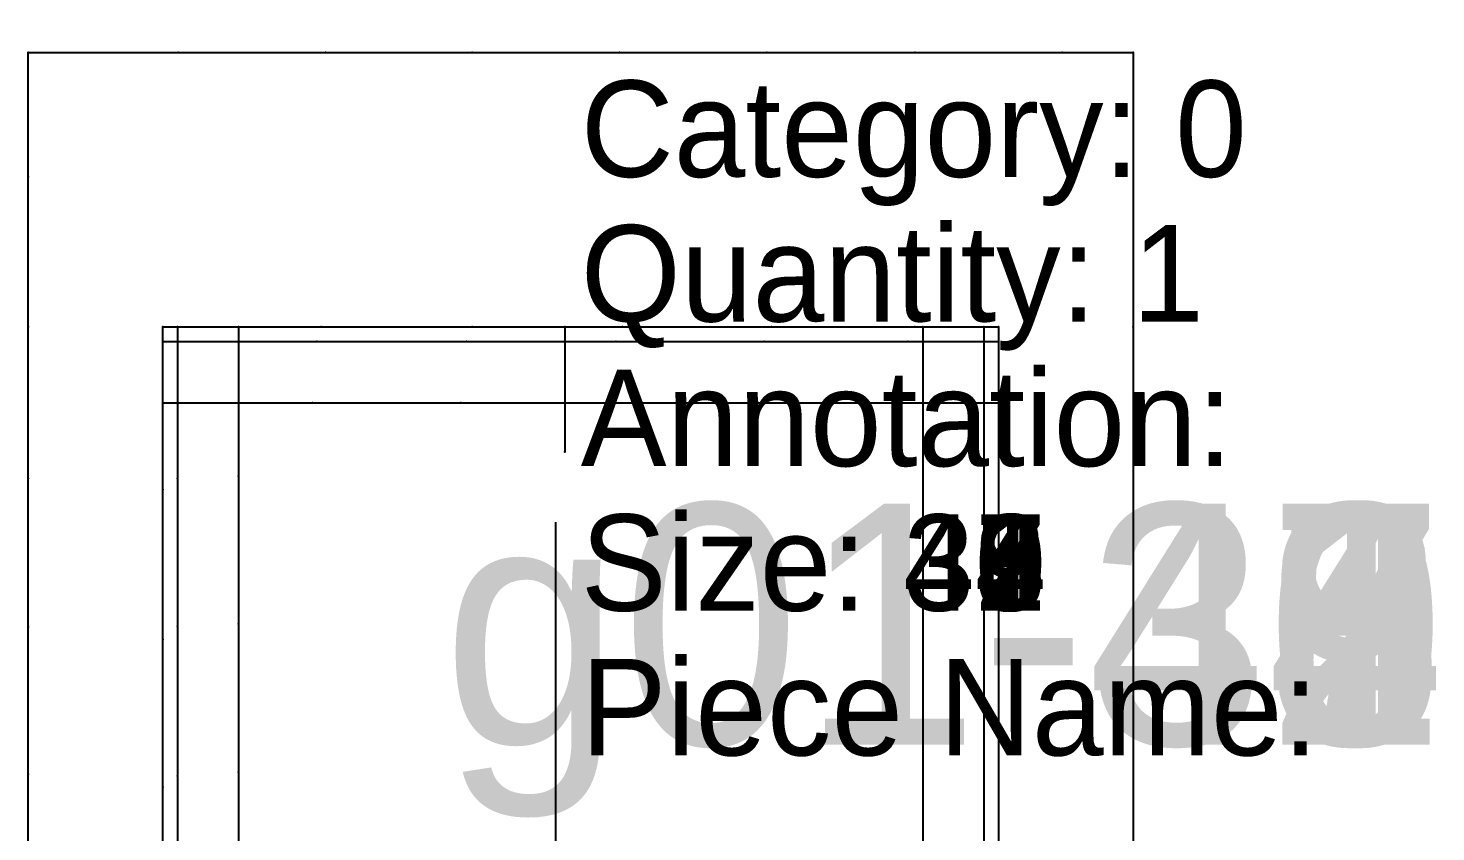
# Model space of a CAD drawing. Extents: x -2408 to 1029, y -526 to 2095.
# Drawn here: x 784 to 930.1, y 926.6 to 1010 of the extents above; entities that cross this region are included whole.
import ezdxf

# ---------------------------------------------------------------- set-up
doc = ezdxf.new("R2010")
doc.units = 0
doc.layers.add('TEXT', color=7, linetype='Continuous')

# ---------------------------------------------------------------- blocks, each defined once
blk = doc.blocks.new(' -30')
at = {"layer": '1'}
blk.add_lwpolyline([(363.353195, 456.552738), (363.353195, 471.61011), (363.353195, 486.88547), (363.353195, 502.272308), (363.353195, 518.003273), (363.353195, 533.55951), (363.353195, 546.451263), (378.931345, 546.451263), (394.208781, 546.451263), (409.447392, 546.451263), (424.724832, 546.451263), (440.002271, 546.451263), (455.366472, 546.451263), (470.657582, 546.451263), (478.035278, 546.451263), (478.035278, 518.003273), (478.035278, 400.671844)], dxfattribs=at)
at = {"layer": '14'}
blk.add_lwpolyline([(377.323189, 403.973846), (377.323189, 408.932402), (377.323189, 423.927417), (377.323189, 438.905732), (377.323189, 454.422286), (377.323189, 470.256091), (377.323189, 485.591955), (377.323189, 501.153591), (377.323189, 518.003273), (393.747366, 518.003273), (409.447385, 518.003273), (425.024157, 518.003273), (440.491062, 518.003273), (455.351366, 518.003273), (464.065285, 518.003273), (464.065285, 403.973846), (455.429185, 403.973846), (440.589007, 403.973846), (425.125706, 403.973846), (409.39983, 403.973846), (393.716719, 403.973846)], close=True, dxfattribs=at)
at = {"layer": '2'}
for p in [(363.353195, 546.451263), (478.035278, 546.451263), (363.353195, 518.003273), (377.323189, 518.003273), (378.847198, 518.003273), (385.197182, 518.003273), (419.042473, 518.003273), (456.191292, 518.003273), (462.541275, 518.003273), (464.065285, 518.003273), (478.035278, 518.003273), (377.323189, 516.479263), (464.065285, 516.479263), (377.323189, 510.12928), (464.065285, 510.12928), (419.042473, 505.064163)]:
    blk.add_point(p, dxfattribs=at)
at = {"layer": '3'}
for p in [(378.931345, 546.451263), (394.208781, 546.451263), (409.447392, 546.451263), (424.724832, 546.451263), (440.002271, 546.451263), (455.366472, 546.451263), (470.657582, 546.451263), (363.353195, 533.55951), (393.747366, 518.003273), (409.447385, 518.003273), (425.024157, 518.003273), (440.491062, 518.003273), (455.351366, 518.003273), (393.313043, 516.479263), (408.85659, 516.479263), (424.34422, 516.479263), (439.746466, 516.479263), (454.656583, 516.479263), (392.852695, 510.12928), (408.260334, 510.12928), (423.789274, 510.12928), (439.135788, 510.12928), (454.134317, 510.12928), (363.353195, 502.272308), (377.323189, 501.153591), (378.847198, 502.284653), (385.197182, 502.519689), (363.353195, 486.88547), (378.847198, 486.964691), (385.197182, 487.217317), (377.323189, 485.591955), (363.353195, 471.61011), (378.847198, 471.449667), (385.197182, 471.820325), (377.323189, 470.256091)]:
    blk.add_point(p, dxfattribs=at)
at = {"layer": '7'}
blk.add_line((418.122406, 430.18486), (418.122406, 497.763252), dxfattribs=at)
at = {"layer": '8'}
for points in [[(378.847198, 518.003273), (378.847198, 502.284653), (378.847198, 486.964691), (378.847198, 471.449667), (378.847198, 456.448309), (378.847198, 441.014543), (378.847198, 426.013186), (378.847198, 411.011835), (378.847198, 403.973846)], [(385.197182, 518.003273), (385.197182, 502.519689), (385.197182, 487.217317), (385.197182, 471.820325), (385.197182, 456.606662), (385.197182, 441.209679), (385.197182, 426.124157), (385.197182, 411.051486), (385.197182, 403.973846)], [(419.042473, 518.003273), (419.042473, 505.064163)], [(456.191292, 518.003273), (456.191292, 403.973846)], [(462.541275, 518.003273), (462.541275, 403.973846)], [(377.323189, 516.479263), (393.313043, 516.479263), (408.85659, 516.479263), (424.34422, 516.479263), (439.746466, 516.479263), (454.656583, 516.479263), (464.065285, 516.479263)], [(377.323189, 510.12928), (392.852695, 510.12928), (408.260334, 510.12928), (423.789274, 510.12928), (439.135788, 510.12928), (454.134317, 510.12928), (464.065285, 510.12928)]]:
    blk.add_lwpolyline(points, dxfattribs=at)
at = {"layer": '1'}
for s, p in [('Category: 0', (420.694237, 533.561573)), ('Quantity: 1', (420.694237, 518.561573)), ('Annotation: ', (420.694237, 503.561573)), ('Size: 30', (420.694237, 488.561573)), ('Piece Name:  ', (420.694237, 473.561573))]:
    blk.add_text(s, height=10, dxfattribs=at).set_placement(p)
at = {"layer": 'TEXT', "color": 7}
blk.add_text('g01-30', height=25, dxfattribs=at).set_placement((406.32, 474.66))
blk = doc.blocks.new(' -31')
at = {"layer": '1'}
blk.add_lwpolyline([(363.353195, 456.552738), (363.353195, 471.61011), (363.353195, 486.88547), (363.353195, 502.272308), (363.353195, 518.003273), (363.353195, 533.55951), (363.353195, 546.451263), (378.931345, 546.451263), (394.208781, 546.451263), (409.447392, 546.451263), (424.724832, 546.451263), (440.002271, 546.451263), (455.366472, 546.451263), (470.657582, 546.451263), (478.035278, 546.451263), (478.035278, 518.003273), (478.035278, 400.671844)], dxfattribs=at)
at = {"layer": '14'}
blk.add_lwpolyline([(377.323189, 403.973846), (377.323189, 408.932402), (377.323189, 423.927417), (377.323189, 438.905732), (377.323189, 454.422286), (377.323189, 470.256091), (377.323189, 485.591955), (377.323189, 501.153591), (377.323189, 518.003273), (393.747366, 518.003273), (409.447385, 518.003273), (425.024157, 518.003273), (440.491062, 518.003273), (455.351366, 518.003273), (464.065285, 518.003273), (464.065285, 403.973846), (455.429185, 403.973846), (440.589007, 403.973846), (425.125706, 403.973846), (409.39983, 403.973846), (393.716719, 403.973846)], close=True, dxfattribs=at)
at = {"layer": '2'}
for p in [(363.353195, 546.451263), (478.035278, 546.451263), (363.353195, 518.003273), (377.323189, 518.003273), (378.847198, 518.003273), (385.197182, 518.003273), (419.042473, 518.003273), (456.191292, 518.003273), (462.541275, 518.003273), (464.065285, 518.003273), (478.035278, 518.003273), (377.323189, 516.479263), (464.065285, 516.479263), (377.323189, 510.12928), (464.065285, 510.12928), (419.042473, 505.064163)]:
    blk.add_point(p, dxfattribs=at)
at = {"layer": '3'}
for p in [(378.931345, 546.451263), (394.208781, 546.451263), (409.447392, 546.451263), (424.724832, 546.451263), (440.002271, 546.451263), (455.366472, 546.451263), (470.657582, 546.451263), (363.353195, 533.55951), (393.747366, 518.003273), (409.447385, 518.003273), (425.024157, 518.003273), (440.491062, 518.003273), (455.351366, 518.003273), (393.313043, 516.479263), (408.85659, 516.479263), (424.34422, 516.479263), (439.746466, 516.479263), (454.656583, 516.479263), (392.852695, 510.12928), (408.260334, 510.12928), (423.789274, 510.12928), (439.135788, 510.12928), (454.134317, 510.12928), (363.353195, 502.272308), (377.323189, 501.153591), (378.847198, 502.284653), (385.197182, 502.519689), (363.353195, 486.88547), (378.847198, 486.964691), (385.197182, 487.217317), (377.323189, 485.591955), (363.353195, 471.61011), (378.847198, 471.449667), (385.197182, 471.820325), (377.323189, 470.256091)]:
    blk.add_point(p, dxfattribs=at)
at = {"layer": '7'}
blk.add_line((418.122406, 430.18486), (418.122406, 497.763252), dxfattribs=at)
at = {"layer": '8'}
for points in [[(378.847198, 518.003273), (378.847198, 502.284653), (378.847198, 486.964691), (378.847198, 471.449667), (378.847198, 456.448309), (378.847198, 441.014543), (378.847198, 426.013186), (378.847198, 411.011835), (378.847198, 403.973846)], [(385.197182, 518.003273), (385.197182, 502.519689), (385.197182, 487.217317), (385.197182, 471.820325), (385.197182, 456.606662), (385.197182, 441.209679), (385.197182, 426.124157), (385.197182, 411.051486), (385.197182, 403.973846)], [(419.042473, 518.003273), (419.042473, 505.064163)], [(456.191292, 518.003273), (456.191292, 403.973846)], [(462.541275, 518.003273), (462.541275, 403.973846)], [(377.323189, 516.479263), (393.313043, 516.479263), (408.85659, 516.479263), (424.34422, 516.479263), (439.746466, 516.479263), (454.656583, 516.479263), (464.065285, 516.479263)], [(377.323189, 510.12928), (392.852695, 510.12928), (408.260334, 510.12928), (423.789274, 510.12928), (439.135788, 510.12928), (454.134317, 510.12928), (464.065285, 510.12928)]]:
    blk.add_lwpolyline(points, dxfattribs=at)
at = {"layer": '1'}
for s, p in [('Category: 0', (420.694237, 533.561573)), ('Quantity: 1', (420.694237, 518.561573)), ('Annotation: ', (420.694237, 503.561573)), ('Size: 31', (420.694237, 488.561573)), ('Piece Name:  ', (420.694237, 473.561573))]:
    blk.add_text(s, height=10, dxfattribs=at).set_placement(p)
at = {"layer": 'TEXT', "color": 7}
blk.add_text('g01-31', height=25, dxfattribs=at).set_placement((406.32, 474.66))
blk = doc.blocks.new(' -32')
at = {"layer": '1'}
blk.add_lwpolyline([(363.353195, 456.552738), (363.353195, 471.61011), (363.353195, 486.88547), (363.353195, 502.272308), (363.353195, 518.003273), (363.353195, 533.55951), (363.353195, 546.451263), (378.931345, 546.451263), (394.208781, 546.451263), (409.447392, 546.451263), (424.724832, 546.451263), (440.002271, 546.451263), (455.366472, 546.451263), (470.657582, 546.451263), (478.035278, 546.451263), (478.035278, 518.003273), (478.035278, 400.671844)], dxfattribs=at)
at = {"layer": '14'}
blk.add_lwpolyline([(377.323189, 403.973846), (377.323189, 408.932402), (377.323189, 423.927417), (377.323189, 438.905732), (377.323189, 454.422286), (377.323189, 470.256091), (377.323189, 485.591955), (377.323189, 501.153591), (377.323189, 518.003273), (393.747366, 518.003273), (409.447385, 518.003273), (425.024157, 518.003273), (440.491062, 518.003273), (455.351366, 518.003273), (464.065285, 518.003273), (464.065285, 403.973846), (455.429185, 403.973846), (440.589007, 403.973846), (425.125706, 403.973846), (409.39983, 403.973846), (393.716719, 403.973846)], close=True, dxfattribs=at)
at = {"layer": '2'}
for p in [(363.353195, 546.451263), (478.035278, 546.451263), (363.353195, 518.003273), (377.323189, 518.003273), (378.847198, 518.003273), (385.197182, 518.003273), (419.042473, 518.003273), (456.191292, 518.003273), (462.541275, 518.003273), (464.065285, 518.003273), (478.035278, 518.003273), (377.323189, 516.479263), (464.065285, 516.479263), (377.323189, 510.12928), (464.065285, 510.12928), (419.042473, 505.064163)]:
    blk.add_point(p, dxfattribs=at)
at = {"layer": '3'}
for p in [(378.931345, 546.451263), (394.208781, 546.451263), (409.447392, 546.451263), (424.724832, 546.451263), (440.002271, 546.451263), (455.366472, 546.451263), (470.657582, 546.451263), (363.353195, 533.55951), (393.747366, 518.003273), (409.447385, 518.003273), (425.024157, 518.003273), (440.491062, 518.003273), (455.351366, 518.003273), (393.313043, 516.479263), (408.85659, 516.479263), (424.34422, 516.479263), (439.746466, 516.479263), (454.656583, 516.479263), (392.852695, 510.12928), (408.260334, 510.12928), (423.789274, 510.12928), (439.135788, 510.12928), (454.134317, 510.12928), (363.353195, 502.272308), (377.323189, 501.153591), (378.847198, 502.284653), (385.197182, 502.519689), (363.353195, 486.88547), (378.847198, 486.964691), (385.197182, 487.217317), (377.323189, 485.591955), (363.353195, 471.61011), (378.847198, 471.449667), (385.197182, 471.820325), (377.323189, 470.256091)]:
    blk.add_point(p, dxfattribs=at)
at = {"layer": '7'}
blk.add_line((418.122406, 430.18486), (418.122406, 497.763252), dxfattribs=at)
at = {"layer": '8'}
for points in [[(378.847198, 518.003273), (378.847198, 502.284653), (378.847198, 486.964691), (378.847198, 471.449667), (378.847198, 456.448309), (378.847198, 441.014543), (378.847198, 426.013186), (378.847198, 411.011835), (378.847198, 403.973846)], [(385.197182, 518.003273), (385.197182, 502.519689), (385.197182, 487.217317), (385.197182, 471.820325), (385.197182, 456.606662), (385.197182, 441.209679), (385.197182, 426.124157), (385.197182, 411.051486), (385.197182, 403.973846)], [(419.042473, 518.003273), (419.042473, 505.064163)], [(456.191292, 518.003273), (456.191292, 403.973846)], [(462.541275, 518.003273), (462.541275, 403.973846)], [(377.323189, 516.479263), (393.313043, 516.479263), (408.85659, 516.479263), (424.34422, 516.479263), (439.746466, 516.479263), (454.656583, 516.479263), (464.065285, 516.479263)], [(377.323189, 510.12928), (392.852695, 510.12928), (408.260334, 510.12928), (423.789274, 510.12928), (439.135788, 510.12928), (454.134317, 510.12928), (464.065285, 510.12928)]]:
    blk.add_lwpolyline(points, dxfattribs=at)
at = {"layer": '1'}
for s, p in [('Category: 0', (420.694237, 533.561573)), ('Quantity: 1', (420.694237, 518.561573)), ('Annotation: ', (420.694237, 503.561573)), ('Size: 32', (420.694237, 488.561573)), ('Piece Name:  ', (420.694237, 473.561573))]:
    blk.add_text(s, height=10, dxfattribs=at).set_placement(p)
at = {"layer": 'TEXT', "color": 7}
blk.add_text('g01-32', height=25, dxfattribs=at).set_placement((406.32, 474.66))
blk = doc.blocks.new(' -33')
at = {"layer": '1'}
blk.add_lwpolyline([(363.353195, 456.552738), (363.353195, 471.61011), (363.353195, 486.88547), (363.353195, 502.272308), (363.353195, 518.003273), (363.353195, 533.55951), (363.353195, 546.451263), (378.931345, 546.451263), (394.208781, 546.451263), (409.447392, 546.451263), (424.724832, 546.451263), (440.002271, 546.451263), (455.366472, 546.451263), (470.657582, 546.451263), (478.035278, 546.451263), (478.035278, 518.003273), (478.035278, 400.671844)], dxfattribs=at)
at = {"layer": '14'}
blk.add_lwpolyline([(377.323189, 403.973846), (377.323189, 408.932402), (377.323189, 423.927417), (377.323189, 438.905732), (377.323189, 454.422286), (377.323189, 470.256091), (377.323189, 485.591955), (377.323189, 501.153591), (377.323189, 518.003273), (393.747366, 518.003273), (409.447385, 518.003273), (425.024157, 518.003273), (440.491062, 518.003273), (455.351366, 518.003273), (464.065285, 518.003273), (464.065285, 403.973846), (455.429185, 403.973846), (440.589007, 403.973846), (425.125706, 403.973846), (409.39983, 403.973846), (393.716719, 403.973846)], close=True, dxfattribs=at)
at = {"layer": '2'}
for p in [(363.353195, 546.451263), (478.035278, 546.451263), (363.353195, 518.003273), (377.323189, 518.003273), (378.847198, 518.003273), (385.197182, 518.003273), (419.042473, 518.003273), (456.191292, 518.003273), (462.541275, 518.003273), (464.065285, 518.003273), (478.035278, 518.003273), (377.323189, 516.479263), (464.065285, 516.479263), (377.323189, 510.12928), (464.065285, 510.12928), (419.042473, 505.064163)]:
    blk.add_point(p, dxfattribs=at)
at = {"layer": '3'}
for p in [(378.931345, 546.451263), (394.208781, 546.451263), (409.447392, 546.451263), (424.724832, 546.451263), (440.002271, 546.451263), (455.366472, 546.451263), (470.657582, 546.451263), (363.353195, 533.55951), (393.747366, 518.003273), (409.447385, 518.003273), (425.024157, 518.003273), (440.491062, 518.003273), (455.351366, 518.003273), (393.313043, 516.479263), (408.85659, 516.479263), (424.34422, 516.479263), (439.746466, 516.479263), (454.656583, 516.479263), (392.852695, 510.12928), (408.260334, 510.12928), (423.789274, 510.12928), (439.135788, 510.12928), (454.134317, 510.12928), (363.353195, 502.272308), (377.323189, 501.153591), (378.847198, 502.284653), (385.197182, 502.519689), (363.353195, 486.88547), (378.847198, 486.964691), (385.197182, 487.217317), (377.323189, 485.591955), (363.353195, 471.61011), (378.847198, 471.449667), (385.197182, 471.820325), (377.323189, 470.256091)]:
    blk.add_point(p, dxfattribs=at)
at = {"layer": '7'}
blk.add_line((418.122406, 430.18486), (418.122406, 497.763252), dxfattribs=at)
at = {"layer": '8'}
for points in [[(378.847198, 518.003273), (378.847198, 502.284653), (378.847198, 486.964691), (378.847198, 471.449667), (378.847198, 456.448309), (378.847198, 441.014543), (378.847198, 426.013186), (378.847198, 411.011835), (378.847198, 403.973846)], [(385.197182, 518.003273), (385.197182, 502.519689), (385.197182, 487.217317), (385.197182, 471.820325), (385.197182, 456.606662), (385.197182, 441.209679), (385.197182, 426.124157), (385.197182, 411.051486), (385.197182, 403.973846)], [(419.042473, 518.003273), (419.042473, 505.064163)], [(456.191292, 518.003273), (456.191292, 403.973846)], [(462.541275, 518.003273), (462.541275, 403.973846)], [(377.323189, 516.479263), (393.313043, 516.479263), (408.85659, 516.479263), (424.34422, 516.479263), (439.746466, 516.479263), (454.656583, 516.479263), (464.065285, 516.479263)], [(377.323189, 510.12928), (392.852695, 510.12928), (408.260334, 510.12928), (423.789274, 510.12928), (439.135788, 510.12928), (454.134317, 510.12928), (464.065285, 510.12928)]]:
    blk.add_lwpolyline(points, dxfattribs=at)
at = {"layer": '1'}
for s, p in [('Category: 0', (420.694237, 533.561573)), ('Quantity: 1', (420.694237, 518.561573)), ('Annotation: ', (420.694237, 503.561573)), ('Size: 33', (420.694237, 488.561573)), ('Piece Name:  ', (420.694237, 473.561573))]:
    blk.add_text(s, height=10, dxfattribs=at).set_placement(p)
at = {"layer": 'TEXT', "color": 7}
blk.add_text('g01-33', height=25, dxfattribs=at).set_placement((406.32, 474.66))
blk = doc.blocks.new(' -34')
at = {"layer": '1'}
blk.add_lwpolyline([(363.353195, 456.552738), (363.353195, 471.61011), (363.353195, 486.88547), (363.353195, 502.272308), (363.353195, 518.003273), (363.353195, 533.55951), (363.353195, 546.451263), (378.931345, 546.451263), (394.208781, 546.451263), (409.447392, 546.451263), (424.724832, 546.451263), (440.002271, 546.451263), (455.366472, 546.451263), (470.657582, 546.451263), (478.035278, 546.451263), (478.035278, 518.003273), (478.035278, 400.671844)], dxfattribs=at)
at = {"layer": '14'}
blk.add_lwpolyline([(377.323189, 403.973846), (377.323189, 408.932402), (377.323189, 423.927417), (377.323189, 438.905732), (377.323189, 454.422286), (377.323189, 470.256091), (377.323189, 485.591955), (377.323189, 501.153591), (377.323189, 518.003273), (393.747366, 518.003273), (409.447385, 518.003273), (425.024157, 518.003273), (440.491062, 518.003273), (455.351366, 518.003273), (464.065285, 518.003273), (464.065285, 403.973846), (455.429185, 403.973846), (440.589007, 403.973846), (425.125706, 403.973846), (409.39983, 403.973846), (393.716719, 403.973846)], close=True, dxfattribs=at)
at = {"layer": '2'}
for p in [(363.353195, 546.451263), (478.035278, 546.451263), (363.353195, 518.003273), (377.323189, 518.003273), (378.847198, 518.003273), (385.197182, 518.003273), (419.042473, 518.003273), (456.191292, 518.003273), (462.541275, 518.003273), (464.065285, 518.003273), (478.035278, 518.003273), (377.323189, 516.479263), (464.065285, 516.479263), (377.323189, 510.12928), (464.065285, 510.12928), (419.042473, 505.064163)]:
    blk.add_point(p, dxfattribs=at)
at = {"layer": '3'}
for p in [(378.931345, 546.451263), (394.208781, 546.451263), (409.447392, 546.451263), (424.724832, 546.451263), (440.002271, 546.451263), (455.366472, 546.451263), (470.657582, 546.451263), (363.353195, 533.55951), (393.747366, 518.003273), (409.447385, 518.003273), (425.024157, 518.003273), (440.491062, 518.003273), (455.351366, 518.003273), (393.313043, 516.479263), (408.85659, 516.479263), (424.34422, 516.479263), (439.746466, 516.479263), (454.656583, 516.479263), (392.852695, 510.12928), (408.260334, 510.12928), (423.789274, 510.12928), (439.135788, 510.12928), (454.134317, 510.12928), (363.353195, 502.272308), (377.323189, 501.153591), (378.847198, 502.284653), (385.197182, 502.519689), (363.353195, 486.88547), (378.847198, 486.964691), (385.197182, 487.217317), (377.323189, 485.591955), (363.353195, 471.61011), (378.847198, 471.449667), (385.197182, 471.820325), (377.323189, 470.256091)]:
    blk.add_point(p, dxfattribs=at)
at = {"layer": '7'}
blk.add_line((418.122406, 430.18486), (418.122406, 497.763252), dxfattribs=at)
at = {"layer": '8'}
for points in [[(378.847198, 518.003273), (378.847198, 502.284653), (378.847198, 486.964691), (378.847198, 471.449667), (378.847198, 456.448309), (378.847198, 441.014543), (378.847198, 426.013186), (378.847198, 411.011835), (378.847198, 403.973846)], [(385.197182, 518.003273), (385.197182, 502.519689), (385.197182, 487.217317), (385.197182, 471.820325), (385.197182, 456.606662), (385.197182, 441.209679), (385.197182, 426.124157), (385.197182, 411.051486), (385.197182, 403.973846)], [(419.042473, 518.003273), (419.042473, 505.064163)], [(456.191292, 518.003273), (456.191292, 403.973846)], [(462.541275, 518.003273), (462.541275, 403.973846)], [(377.323189, 516.479263), (393.313043, 516.479263), (408.85659, 516.479263), (424.34422, 516.479263), (439.746466, 516.479263), (454.656583, 516.479263), (464.065285, 516.479263)], [(377.323189, 510.12928), (392.852695, 510.12928), (408.260334, 510.12928), (423.789274, 510.12928), (439.135788, 510.12928), (454.134317, 510.12928), (464.065285, 510.12928)]]:
    blk.add_lwpolyline(points, dxfattribs=at)
at = {"layer": '1'}
for s, p in [('Category: 0', (420.694237, 533.561573)), ('Quantity: 1', (420.694237, 518.561573)), ('Annotation: ', (420.694237, 503.561573)), ('Size: 34', (420.694237, 488.561573)), ('Piece Name:  ', (420.694237, 473.561573))]:
    blk.add_text(s, height=10, dxfattribs=at).set_placement(p)
at = {"layer": 'TEXT', "color": 7}
blk.add_text('g01-34', height=25, dxfattribs=at).set_placement((406.32, 474.66))
blk = doc.blocks.new(' -35')
at = {"layer": '1'}
blk.add_lwpolyline([(363.353195, 456.552738), (363.353195, 471.61011), (363.353195, 486.88547), (363.353195, 502.272308), (363.353195, 518.003273), (363.353195, 533.55951), (363.353195, 546.451263), (378.931345, 546.451263), (394.208781, 546.451263), (409.447392, 546.451263), (424.724832, 546.451263), (440.002271, 546.451263), (455.366472, 546.451263), (470.657582, 546.451263), (478.035278, 546.451263), (478.035278, 518.003273), (478.035278, 400.671844)], dxfattribs=at)
at = {"layer": '14'}
blk.add_lwpolyline([(377.323189, 403.973846), (377.323189, 408.932402), (377.323189, 423.927417), (377.323189, 438.905732), (377.323189, 454.422286), (377.323189, 470.256091), (377.323189, 485.591955), (377.323189, 501.153591), (377.323189, 518.003273), (393.747366, 518.003273), (409.447385, 518.003273), (425.024157, 518.003273), (440.491062, 518.003273), (455.351366, 518.003273), (464.065285, 518.003273), (464.065285, 403.973846), (455.429185, 403.973846), (440.589007, 403.973846), (425.125706, 403.973846), (409.39983, 403.973846), (393.716719, 403.973846)], close=True, dxfattribs=at)
at = {"layer": '2'}
for p in [(363.353195, 546.451263), (478.035278, 546.451263), (363.353195, 518.003273), (377.323189, 518.003273), (378.847198, 518.003273), (385.197182, 518.003273), (419.042473, 518.003273), (456.191292, 518.003273), (462.541275, 518.003273), (464.065285, 518.003273), (478.035278, 518.003273), (377.323189, 516.479263), (464.065285, 516.479263), (377.323189, 510.12928), (464.065285, 510.12928), (419.042473, 505.064163)]:
    blk.add_point(p, dxfattribs=at)
at = {"layer": '3'}
for p in [(378.931345, 546.451263), (394.208781, 546.451263), (409.447392, 546.451263), (424.724832, 546.451263), (440.002271, 546.451263), (455.366472, 546.451263), (470.657582, 546.451263), (363.353195, 533.55951), (393.747366, 518.003273), (409.447385, 518.003273), (425.024157, 518.003273), (440.491062, 518.003273), (455.351366, 518.003273), (393.313043, 516.479263), (408.85659, 516.479263), (424.34422, 516.479263), (439.746466, 516.479263), (454.656583, 516.479263), (392.852695, 510.12928), (408.260334, 510.12928), (423.789274, 510.12928), (439.135788, 510.12928), (454.134317, 510.12928), (363.353195, 502.272308), (377.323189, 501.153591), (378.847198, 502.284653), (385.197182, 502.519689), (363.353195, 486.88547), (378.847198, 486.964691), (385.197182, 487.217317), (377.323189, 485.591955), (363.353195, 471.61011), (378.847198, 471.449667), (385.197182, 471.820325), (377.323189, 470.256091)]:
    blk.add_point(p, dxfattribs=at)
at = {"layer": '7'}
blk.add_line((418.122406, 430.18486), (418.122406, 497.763252), dxfattribs=at)
at = {"layer": '8'}
for points in [[(378.847198, 518.003273), (378.847198, 502.284653), (378.847198, 486.964691), (378.847198, 471.449667), (378.847198, 456.448309), (378.847198, 441.014543), (378.847198, 426.013186), (378.847198, 411.011835), (378.847198, 403.973846)], [(385.197182, 518.003273), (385.197182, 502.519689), (385.197182, 487.217317), (385.197182, 471.820325), (385.197182, 456.606662), (385.197182, 441.209679), (385.197182, 426.124157), (385.197182, 411.051486), (385.197182, 403.973846)], [(419.042473, 518.003273), (419.042473, 505.064163)], [(456.191292, 518.003273), (456.191292, 403.973846)], [(462.541275, 518.003273), (462.541275, 403.973846)], [(377.323189, 516.479263), (393.313043, 516.479263), (408.85659, 516.479263), (424.34422, 516.479263), (439.746466, 516.479263), (454.656583, 516.479263), (464.065285, 516.479263)], [(377.323189, 510.12928), (392.852695, 510.12928), (408.260334, 510.12928), (423.789274, 510.12928), (439.135788, 510.12928), (454.134317, 510.12928), (464.065285, 510.12928)]]:
    blk.add_lwpolyline(points, dxfattribs=at)
at = {"layer": '1'}
for s, p in [('Category: 0', (420.694237, 533.561573)), ('Quantity: 1', (420.694237, 518.561573)), ('Annotation: ', (420.694237, 503.561573)), ('Size: 35', (420.694237, 488.561573)), ('Piece Name:  ', (420.694237, 473.561573))]:
    blk.add_text(s, height=10, dxfattribs=at).set_placement(p)
at = {"layer": 'TEXT', "color": 7}
blk.add_text('g01-35', height=25, dxfattribs=at).set_placement((406.32, 474.66))
blk = doc.blocks.new(' -36')
at = {"layer": '1'}
blk.add_lwpolyline([(363.353195, 456.552738), (363.353195, 471.61011), (363.353195, 486.88547), (363.353195, 502.272308), (363.353195, 518.003273), (363.353195, 533.55951), (363.353195, 546.451263), (378.931345, 546.451263), (394.208781, 546.451263), (409.447392, 546.451263), (424.724832, 546.451263), (440.002271, 546.451263), (455.366472, 546.451263), (470.657582, 546.451263), (478.035278, 546.451263), (478.035278, 518.003273), (478.035278, 400.671844)], dxfattribs=at)
at = {"layer": '14'}
blk.add_lwpolyline([(377.323189, 403.973846), (377.323189, 408.932402), (377.323189, 423.927417), (377.323189, 438.905732), (377.323189, 454.422286), (377.323189, 470.256091), (377.323189, 485.591955), (377.323189, 501.153591), (377.323189, 518.003273), (393.747366, 518.003273), (409.447385, 518.003273), (425.024157, 518.003273), (440.491062, 518.003273), (455.351366, 518.003273), (464.065285, 518.003273), (464.065285, 403.973846), (455.429185, 403.973846), (440.589007, 403.973846), (425.125706, 403.973846), (409.39983, 403.973846), (393.716719, 403.973846)], close=True, dxfattribs=at)
at = {"layer": '2'}
for p in [(363.353195, 546.451263), (478.035278, 546.451263), (363.353195, 518.003273), (377.323189, 518.003273), (378.847198, 518.003273), (385.197182, 518.003273), (419.042473, 518.003273), (456.191292, 518.003273), (462.541275, 518.003273), (464.065285, 518.003273), (478.035278, 518.003273), (377.323189, 516.479263), (464.065285, 516.479263), (377.323189, 510.12928), (464.065285, 510.12928), (419.042473, 505.064163)]:
    blk.add_point(p, dxfattribs=at)
at = {"layer": '3'}
for p in [(378.931345, 546.451263), (394.208781, 546.451263), (409.447392, 546.451263), (424.724832, 546.451263), (440.002271, 546.451263), (455.366472, 546.451263), (470.657582, 546.451263), (363.353195, 533.55951), (393.747366, 518.003273), (409.447385, 518.003273), (425.024157, 518.003273), (440.491062, 518.003273), (455.351366, 518.003273), (393.313043, 516.479263), (408.85659, 516.479263), (424.34422, 516.479263), (439.746466, 516.479263), (454.656583, 516.479263), (392.852695, 510.12928), (408.260334, 510.12928), (423.789274, 510.12928), (439.135788, 510.12928), (454.134317, 510.12928), (363.353195, 502.272308), (377.323189, 501.153591), (378.847198, 502.284653), (385.197182, 502.519689), (363.353195, 486.88547), (378.847198, 486.964691), (385.197182, 487.217317), (377.323189, 485.591955), (363.353195, 471.61011), (378.847198, 471.449667), (385.197182, 471.820325), (377.323189, 470.256091)]:
    blk.add_point(p, dxfattribs=at)
at = {"layer": '7'}
blk.add_line((418.122406, 430.18486), (418.122406, 497.763252), dxfattribs=at)
at = {"layer": '8'}
for points in [[(378.847198, 518.003273), (378.847198, 502.284653), (378.847198, 486.964691), (378.847198, 471.449667), (378.847198, 456.448309), (378.847198, 441.014543), (378.847198, 426.013186), (378.847198, 411.011835), (378.847198, 403.973846)], [(385.197182, 518.003273), (385.197182, 502.519689), (385.197182, 487.217317), (385.197182, 471.820325), (385.197182, 456.606662), (385.197182, 441.209679), (385.197182, 426.124157), (385.197182, 411.051486), (385.197182, 403.973846)], [(419.042473, 518.003273), (419.042473, 505.064163)], [(456.191292, 518.003273), (456.191292, 403.973846)], [(462.541275, 518.003273), (462.541275, 403.973846)], [(377.323189, 516.479263), (393.313043, 516.479263), (408.85659, 516.479263), (424.34422, 516.479263), (439.746466, 516.479263), (454.656583, 516.479263), (464.065285, 516.479263)], [(377.323189, 510.12928), (392.852695, 510.12928), (408.260334, 510.12928), (423.789274, 510.12928), (439.135788, 510.12928), (454.134317, 510.12928), (464.065285, 510.12928)]]:
    blk.add_lwpolyline(points, dxfattribs=at)
at = {"layer": '1'}
for s, p in [('Category: 0', (420.694237, 533.561573)), ('Quantity: 1', (420.694237, 518.561573)), ('Annotation: ', (420.694237, 503.561573)), ('Size: 36', (420.694237, 488.561573)), ('Piece Name:  ', (420.694237, 473.561573))]:
    blk.add_text(s, height=10, dxfattribs=at).set_placement(p)
at = {"layer": 'TEXT', "color": 7}
blk.add_text('g01-36', height=25, dxfattribs=at).set_placement((406.32, 474.66))
blk = doc.blocks.new(' -37')
at = {"layer": '1'}
blk.add_lwpolyline([(363.353195, 456.552738), (363.353195, 471.61011), (363.353195, 486.88547), (363.353195, 502.272308), (363.353195, 518.003273), (363.353195, 533.55951), (363.353195, 546.451263), (378.931345, 546.451263), (394.208781, 546.451263), (409.447392, 546.451263), (424.724832, 546.451263), (440.002271, 546.451263), (455.366472, 546.451263), (470.657582, 546.451263), (478.035278, 546.451263), (478.035278, 518.003273), (478.035278, 400.671844)], dxfattribs=at)
at = {"layer": '14'}
blk.add_lwpolyline([(377.323189, 403.973846), (377.323189, 408.932402), (377.323189, 423.927417), (377.323189, 438.905732), (377.323189, 454.422286), (377.323189, 470.256091), (377.323189, 485.591955), (377.323189, 501.153591), (377.323189, 518.003273), (393.747366, 518.003273), (409.447385, 518.003273), (425.024157, 518.003273), (440.491062, 518.003273), (455.351366, 518.003273), (464.065285, 518.003273), (464.065285, 403.973846), (455.429185, 403.973846), (440.589007, 403.973846), (425.125706, 403.973846), (409.39983, 403.973846), (393.716719, 403.973846)], close=True, dxfattribs=at)
at = {"layer": '2'}
for p in [(363.353195, 546.451263), (478.035278, 546.451263), (363.353195, 518.003273), (377.323189, 518.003273), (378.847198, 518.003273), (385.197182, 518.003273), (419.042473, 518.003273), (456.191292, 518.003273), (462.541275, 518.003273), (464.065285, 518.003273), (478.035278, 518.003273), (377.323189, 516.479263), (464.065285, 516.479263), (377.323189, 510.12928), (464.065285, 510.12928), (419.042473, 505.064163)]:
    blk.add_point(p, dxfattribs=at)
at = {"layer": '3'}
for p in [(378.931345, 546.451263), (394.208781, 546.451263), (409.447392, 546.451263), (424.724832, 546.451263), (440.002271, 546.451263), (455.366472, 546.451263), (470.657582, 546.451263), (363.353195, 533.55951), (393.747366, 518.003273), (409.447385, 518.003273), (425.024157, 518.003273), (440.491062, 518.003273), (455.351366, 518.003273), (393.313043, 516.479263), (408.85659, 516.479263), (424.34422, 516.479263), (439.746466, 516.479263), (454.656583, 516.479263), (392.852695, 510.12928), (408.260334, 510.12928), (423.789274, 510.12928), (439.135788, 510.12928), (454.134317, 510.12928), (363.353195, 502.272308), (377.323189, 501.153591), (378.847198, 502.284653), (385.197182, 502.519689), (363.353195, 486.88547), (378.847198, 486.964691), (385.197182, 487.217317), (377.323189, 485.591955), (363.353195, 471.61011), (378.847198, 471.449667), (385.197182, 471.820325), (377.323189, 470.256091)]:
    blk.add_point(p, dxfattribs=at)
at = {"layer": '7'}
blk.add_line((418.122406, 430.18486), (418.122406, 497.763252), dxfattribs=at)
at = {"layer": '8'}
for points in [[(378.847198, 518.003273), (378.847198, 502.284653), (378.847198, 486.964691), (378.847198, 471.449667), (378.847198, 456.448309), (378.847198, 441.014543), (378.847198, 426.013186), (378.847198, 411.011835), (378.847198, 403.973846)], [(385.197182, 518.003273), (385.197182, 502.519689), (385.197182, 487.217317), (385.197182, 471.820325), (385.197182, 456.606662), (385.197182, 441.209679), (385.197182, 426.124157), (385.197182, 411.051486), (385.197182, 403.973846)], [(419.042473, 518.003273), (419.042473, 505.064163)], [(456.191292, 518.003273), (456.191292, 403.973846)], [(462.541275, 518.003273), (462.541275, 403.973846)], [(377.323189, 516.479263), (393.313043, 516.479263), (408.85659, 516.479263), (424.34422, 516.479263), (439.746466, 516.479263), (454.656583, 516.479263), (464.065285, 516.479263)], [(377.323189, 510.12928), (392.852695, 510.12928), (408.260334, 510.12928), (423.789274, 510.12928), (439.135788, 510.12928), (454.134317, 510.12928), (464.065285, 510.12928)]]:
    blk.add_lwpolyline(points, dxfattribs=at)
at = {"layer": '1'}
for s, p in [('Category: 0', (420.694237, 533.561573)), ('Quantity: 1', (420.694237, 518.561573)), ('Annotation: ', (420.694237, 503.561573)), ('Size: 37', (420.694237, 488.561573)), ('Piece Name:  ', (420.694237, 473.561573))]:
    blk.add_text(s, height=10, dxfattribs=at).set_placement(p)
at = {"layer": 'TEXT', "color": 7}
blk.add_text('g01-37', height=25, dxfattribs=at).set_placement((406.32, 474.66))
blk = doc.blocks.new(' -38')
at = {"layer": '1'}
blk.add_lwpolyline([(363.353195, 456.552738), (363.353195, 471.61011), (363.353195, 486.88547), (363.353195, 502.272308), (363.353195, 518.003273), (363.353195, 533.55951), (363.353195, 546.451263), (378.931345, 546.451263), (394.208781, 546.451263), (409.447392, 546.451263), (424.724832, 546.451263), (440.002271, 546.451263), (455.366472, 546.451263), (470.657582, 546.451263), (478.035278, 546.451263), (478.035278, 518.003273), (478.035278, 400.671844)], dxfattribs=at)
at = {"layer": '14'}
blk.add_lwpolyline([(377.323189, 403.973846), (377.323189, 408.932402), (377.323189, 423.927417), (377.323189, 438.905732), (377.323189, 454.422286), (377.323189, 470.256091), (377.323189, 485.591955), (377.323189, 501.153591), (377.323189, 518.003273), (393.747366, 518.003273), (409.447385, 518.003273), (425.024157, 518.003273), (440.491062, 518.003273), (455.351366, 518.003273), (464.065285, 518.003273), (464.065285, 403.973846), (455.429185, 403.973846), (440.589007, 403.973846), (425.125706, 403.973846), (409.39983, 403.973846), (393.716719, 403.973846)], close=True, dxfattribs=at)
at = {"layer": '2'}
for p in [(363.353195, 546.451263), (478.035278, 546.451263), (363.353195, 518.003273), (377.323189, 518.003273), (378.847198, 518.003273), (385.197182, 518.003273), (419.042473, 518.003273), (456.191292, 518.003273), (462.541275, 518.003273), (464.065285, 518.003273), (478.035278, 518.003273), (377.323189, 516.479263), (464.065285, 516.479263), (377.323189, 510.12928), (464.065285, 510.12928), (419.042473, 505.064163)]:
    blk.add_point(p, dxfattribs=at)
at = {"layer": '3'}
for p in [(378.931345, 546.451263), (394.208781, 546.451263), (409.447392, 546.451263), (424.724832, 546.451263), (440.002271, 546.451263), (455.366472, 546.451263), (470.657582, 546.451263), (363.353195, 533.55951), (393.747366, 518.003273), (409.447385, 518.003273), (425.024157, 518.003273), (440.491062, 518.003273), (455.351366, 518.003273), (393.313043, 516.479263), (408.85659, 516.479263), (424.34422, 516.479263), (439.746466, 516.479263), (454.656583, 516.479263), (392.852695, 510.12928), (408.260334, 510.12928), (423.789274, 510.12928), (439.135788, 510.12928), (454.134317, 510.12928), (363.353195, 502.272308), (377.323189, 501.153591), (378.847198, 502.284653), (385.197182, 502.519689), (363.353195, 486.88547), (378.847198, 486.964691), (385.197182, 487.217317), (377.323189, 485.591955), (363.353195, 471.61011), (378.847198, 471.449667), (385.197182, 471.820325), (377.323189, 470.256091)]:
    blk.add_point(p, dxfattribs=at)
at = {"layer": '7'}
blk.add_line((418.122406, 430.18486), (418.122406, 497.763252), dxfattribs=at)
at = {"layer": '8'}
for points in [[(378.847198, 518.003273), (378.847198, 502.284653), (378.847198, 486.964691), (378.847198, 471.449667), (378.847198, 456.448309), (378.847198, 441.014543), (378.847198, 426.013186), (378.847198, 411.011835), (378.847198, 403.973846)], [(385.197182, 518.003273), (385.197182, 502.519689), (385.197182, 487.217317), (385.197182, 471.820325), (385.197182, 456.606662), (385.197182, 441.209679), (385.197182, 426.124157), (385.197182, 411.051486), (385.197182, 403.973846)], [(419.042473, 518.003273), (419.042473, 505.064163)], [(456.191292, 518.003273), (456.191292, 403.973846)], [(462.541275, 518.003273), (462.541275, 403.973846)], [(377.323189, 516.479263), (393.313043, 516.479263), (408.85659, 516.479263), (424.34422, 516.479263), (439.746466, 516.479263), (454.656583, 516.479263), (464.065285, 516.479263)], [(377.323189, 510.12928), (392.852695, 510.12928), (408.260334, 510.12928), (423.789274, 510.12928), (439.135788, 510.12928), (454.134317, 510.12928), (464.065285, 510.12928)]]:
    blk.add_lwpolyline(points, dxfattribs=at)
at = {"layer": '1'}
for s, p in [('Category: 0', (420.694237, 533.561573)), ('Quantity: 1', (420.694237, 518.561573)), ('Annotation: ', (420.694237, 503.561573)), ('Size: 38', (420.694237, 488.561573)), ('Piece Name:  ', (420.694237, 473.561573))]:
    blk.add_text(s, height=10, dxfattribs=at).set_placement(p)
at = {"layer": 'TEXT', "color": 7}
blk.add_text('g01-38', height=25, dxfattribs=at).set_placement((406.32, 474.66))
blk = doc.blocks.new(' -39')
at = {"layer": '1'}
blk.add_lwpolyline([(363.353195, 456.552738), (363.353195, 471.61011), (363.353195, 486.88547), (363.353195, 502.272308), (363.353195, 518.003273), (363.353195, 533.55951), (363.353195, 546.451263), (378.931345, 546.451263), (394.208781, 546.451263), (409.447392, 546.451263), (424.724832, 546.451263), (440.002271, 546.451263), (455.366472, 546.451263), (470.657582, 546.451263), (478.035278, 546.451263), (478.035278, 518.003273), (478.035278, 400.671844)], dxfattribs=at)
at = {"layer": '14'}
blk.add_lwpolyline([(377.323189, 403.973846), (377.323189, 408.932402), (377.323189, 423.927417), (377.323189, 438.905732), (377.323189, 454.422286), (377.323189, 470.256091), (377.323189, 485.591955), (377.323189, 501.153591), (377.323189, 518.003273), (393.747366, 518.003273), (409.447385, 518.003273), (425.024157, 518.003273), (440.491062, 518.003273), (455.351366, 518.003273), (464.065285, 518.003273), (464.065285, 403.973846), (455.429185, 403.973846), (440.589007, 403.973846), (425.125706, 403.973846), (409.39983, 403.973846), (393.716719, 403.973846)], close=True, dxfattribs=at)
at = {"layer": '2'}
for p in [(363.353195, 546.451263), (478.035278, 546.451263), (363.353195, 518.003273), (377.323189, 518.003273), (378.847198, 518.003273), (385.197182, 518.003273), (419.042473, 518.003273), (456.191292, 518.003273), (462.541275, 518.003273), (464.065285, 518.003273), (478.035278, 518.003273), (377.323189, 516.479263), (464.065285, 516.479263), (377.323189, 510.12928), (464.065285, 510.12928), (419.042473, 505.064163)]:
    blk.add_point(p, dxfattribs=at)
at = {"layer": '3'}
for p in [(378.931345, 546.451263), (394.208781, 546.451263), (409.447392, 546.451263), (424.724832, 546.451263), (440.002271, 546.451263), (455.366472, 546.451263), (470.657582, 546.451263), (363.353195, 533.55951), (393.747366, 518.003273), (409.447385, 518.003273), (425.024157, 518.003273), (440.491062, 518.003273), (455.351366, 518.003273), (393.313043, 516.479263), (408.85659, 516.479263), (424.34422, 516.479263), (439.746466, 516.479263), (454.656583, 516.479263), (392.852695, 510.12928), (408.260334, 510.12928), (423.789274, 510.12928), (439.135788, 510.12928), (454.134317, 510.12928), (363.353195, 502.272308), (377.323189, 501.153591), (378.847198, 502.284653), (385.197182, 502.519689), (363.353195, 486.88547), (378.847198, 486.964691), (385.197182, 487.217317), (377.323189, 485.591955), (363.353195, 471.61011), (378.847198, 471.449667), (385.197182, 471.820325), (377.323189, 470.256091)]:
    blk.add_point(p, dxfattribs=at)
at = {"layer": '7'}
blk.add_line((418.122406, 430.18486), (418.122406, 497.763252), dxfattribs=at)
at = {"layer": '8'}
for points in [[(378.847198, 518.003273), (378.847198, 502.284653), (378.847198, 486.964691), (378.847198, 471.449667), (378.847198, 456.448309), (378.847198, 441.014543), (378.847198, 426.013186), (378.847198, 411.011835), (378.847198, 403.973846)], [(385.197182, 518.003273), (385.197182, 502.519689), (385.197182, 487.217317), (385.197182, 471.820325), (385.197182, 456.606662), (385.197182, 441.209679), (385.197182, 426.124157), (385.197182, 411.051486), (385.197182, 403.973846)], [(419.042473, 518.003273), (419.042473, 505.064163)], [(456.191292, 518.003273), (456.191292, 403.973846)], [(462.541275, 518.003273), (462.541275, 403.973846)], [(377.323189, 516.479263), (393.313043, 516.479263), (408.85659, 516.479263), (424.34422, 516.479263), (439.746466, 516.479263), (454.656583, 516.479263), (464.065285, 516.479263)], [(377.323189, 510.12928), (392.852695, 510.12928), (408.260334, 510.12928), (423.789274, 510.12928), (439.135788, 510.12928), (454.134317, 510.12928), (464.065285, 510.12928)]]:
    blk.add_lwpolyline(points, dxfattribs=at)
at = {"layer": '1'}
for s, p in [('Category: 0', (420.694237, 533.561573)), ('Quantity: 1', (420.694237, 518.561573)), ('Annotation: ', (420.694237, 503.561573)), ('Size: 39', (420.694237, 488.561573)), ('Piece Name:  ', (420.694237, 473.561573))]:
    blk.add_text(s, height=10, dxfattribs=at).set_placement(p)
at = {"layer": 'TEXT', "color": 7}
blk.add_text('g01-39', height=25, dxfattribs=at).set_placement((406.32, 474.66))
blk = doc.blocks.new(' -40')
at = {"layer": '1'}
blk.add_lwpolyline([(363.353195, 456.552738), (363.353195, 471.61011), (363.353195, 486.88547), (363.353195, 502.272308), (363.353195, 518.003273), (363.353195, 533.55951), (363.353195, 546.451263), (378.931345, 546.451263), (394.208781, 546.451263), (409.447392, 546.451263), (424.724832, 546.451263), (440.002271, 546.451263), (455.366472, 546.451263), (470.657582, 546.451263), (478.035278, 546.451263), (478.035278, 518.003273), (478.035278, 400.671844)], dxfattribs=at)
at = {"layer": '14'}
blk.add_lwpolyline([(377.323189, 403.973846), (377.323189, 408.932402), (377.323189, 423.927417), (377.323189, 438.905732), (377.323189, 454.422286), (377.323189, 470.256091), (377.323189, 485.591955), (377.323189, 501.153591), (377.323189, 518.003273), (393.747366, 518.003273), (409.447385, 518.003273), (425.024157, 518.003273), (440.491062, 518.003273), (455.351366, 518.003273), (464.065285, 518.003273), (464.065285, 403.973846), (455.429185, 403.973846), (440.589007, 403.973846), (425.125706, 403.973846), (409.39983, 403.973846), (393.716719, 403.973846)], close=True, dxfattribs=at)
at = {"layer": '2'}
for p in [(363.353195, 546.451263), (478.035278, 546.451263), (363.353195, 518.003273), (377.323189, 518.003273), (378.847198, 518.003273), (385.197182, 518.003273), (419.042473, 518.003273), (456.191292, 518.003273), (462.541275, 518.003273), (464.065285, 518.003273), (478.035278, 518.003273), (377.323189, 516.479263), (464.065285, 516.479263), (377.323189, 510.12928), (464.065285, 510.12928), (419.042473, 505.064163)]:
    blk.add_point(p, dxfattribs=at)
at = {"layer": '3'}
for p in [(378.931345, 546.451263), (394.208781, 546.451263), (409.447392, 546.451263), (424.724832, 546.451263), (440.002271, 546.451263), (455.366472, 546.451263), (470.657582, 546.451263), (363.353195, 533.55951), (393.747366, 518.003273), (409.447385, 518.003273), (425.024157, 518.003273), (440.491062, 518.003273), (455.351366, 518.003273), (393.313043, 516.479263), (408.85659, 516.479263), (424.34422, 516.479263), (439.746466, 516.479263), (454.656583, 516.479263), (392.852695, 510.12928), (408.260334, 510.12928), (423.789274, 510.12928), (439.135788, 510.12928), (454.134317, 510.12928), (363.353195, 502.272308), (377.323189, 501.153591), (378.847198, 502.284653), (385.197182, 502.519689), (363.353195, 486.88547), (378.847198, 486.964691), (385.197182, 487.217317), (377.323189, 485.591955), (363.353195, 471.61011), (378.847198, 471.449667), (385.197182, 471.820325), (377.323189, 470.256091)]:
    blk.add_point(p, dxfattribs=at)
at = {"layer": '7'}
blk.add_line((418.122406, 430.18486), (418.122406, 497.763252), dxfattribs=at)
at = {"layer": '8'}
for points in [[(378.847198, 518.003273), (378.847198, 502.284653), (378.847198, 486.964691), (378.847198, 471.449667), (378.847198, 456.448309), (378.847198, 441.014543), (378.847198, 426.013186), (378.847198, 411.011835), (378.847198, 403.973846)], [(385.197182, 518.003273), (385.197182, 502.519689), (385.197182, 487.217317), (385.197182, 471.820325), (385.197182, 456.606662), (385.197182, 441.209679), (385.197182, 426.124157), (385.197182, 411.051486), (385.197182, 403.973846)], [(419.042473, 518.003273), (419.042473, 505.064163)], [(456.191292, 518.003273), (456.191292, 403.973846)], [(462.541275, 518.003273), (462.541275, 403.973846)], [(377.323189, 516.479263), (393.313043, 516.479263), (408.85659, 516.479263), (424.34422, 516.479263), (439.746466, 516.479263), (454.656583, 516.479263), (464.065285, 516.479263)], [(377.323189, 510.12928), (392.852695, 510.12928), (408.260334, 510.12928), (423.789274, 510.12928), (439.135788, 510.12928), (454.134317, 510.12928), (464.065285, 510.12928)]]:
    blk.add_lwpolyline(points, dxfattribs=at)
at = {"layer": '1'}
for s, p in [('Category: 0', (420.694237, 533.561573)), ('Quantity: 1', (420.694237, 518.561573)), ('Annotation: ', (420.694237, 503.561573)), ('Size: 40', (420.694237, 488.561573)), ('Piece Name:  ', (420.694237, 473.561573))]:
    blk.add_text(s, height=10, dxfattribs=at).set_placement(p)
at = {"layer": 'TEXT', "color": 7}
blk.add_text('g01-40', height=25, dxfattribs=at).set_placement((406.32, 474.66))

msp = doc.modelspace()

# ---------------------------------------------------------------- block references
at = {"layer": '1'}
for name in [' -32', ' -30', ' -34', ' -36', ' -38', ' -33', ' -35', ' -37', ' -39', ' -40', ' -31']:
    msp.add_blockref(name, (420.69429, 460.98861), dxfattribs=at)

doc.saveas('drawing.dxf')
